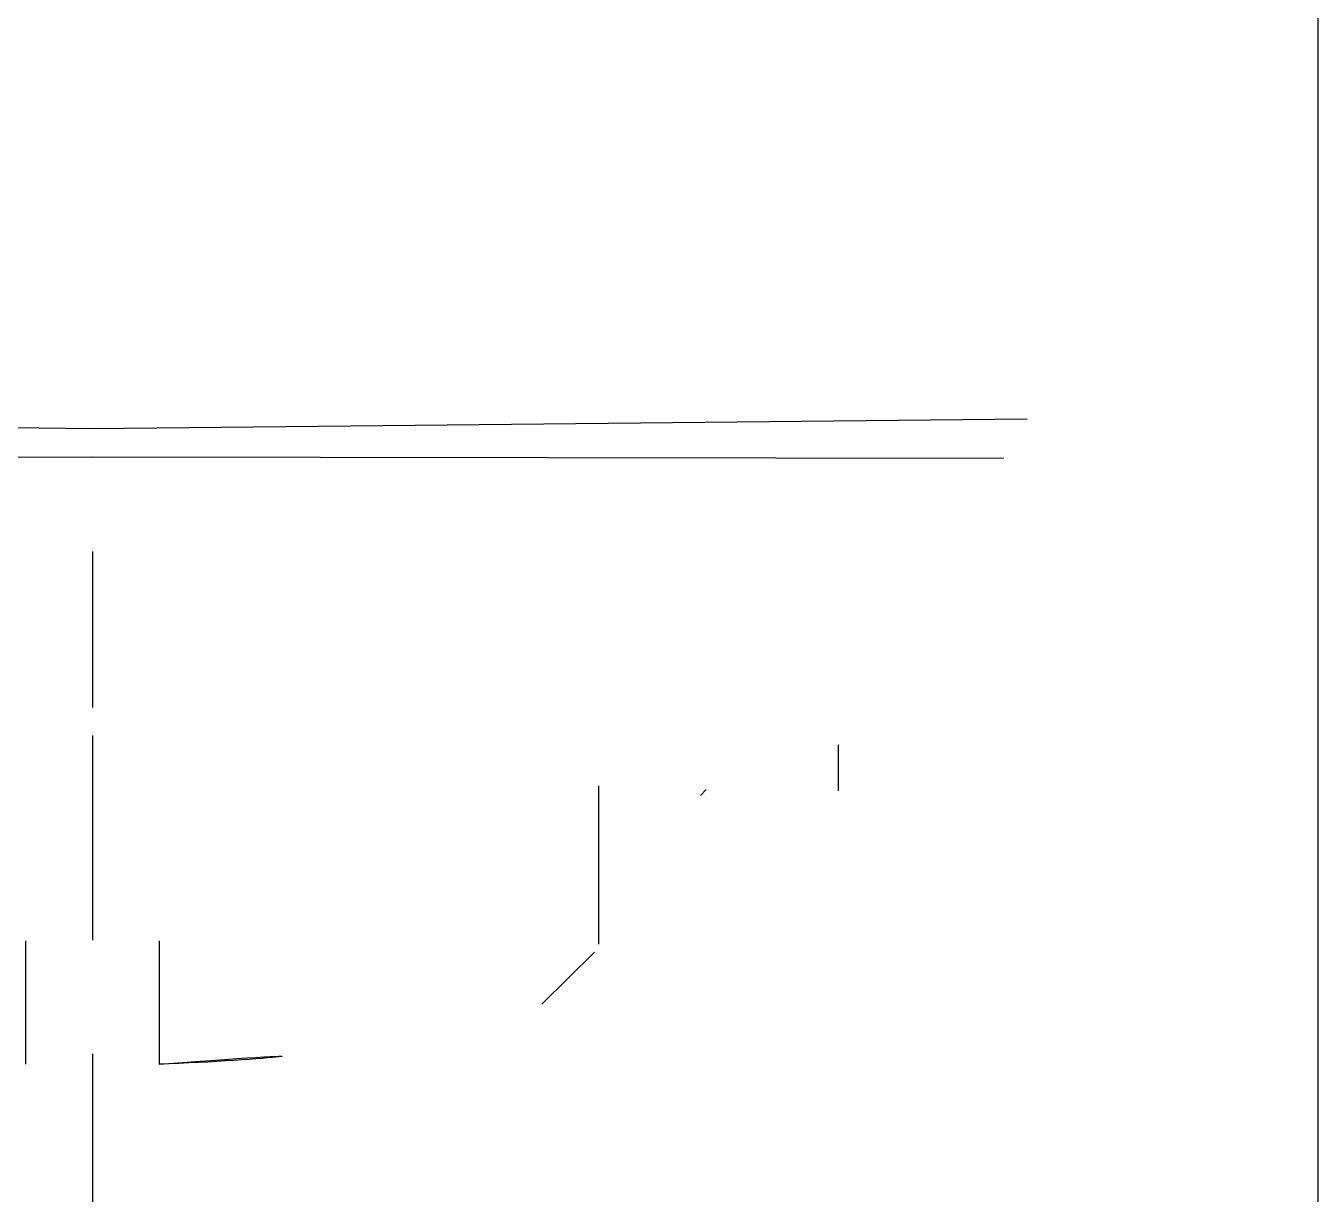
# Model space of a CAD drawing. Extents: x 2937 to 16296674686, y -37409617162 to -250.
# Drawn here: x 16296674161.36 to 16296674185.61, y -37409616810.58 to -37409616788.65 of the extents above; entities that cross this region are included whole.
import ezdxf

# ---------------------------------------------------------------- set-up
doc = ezdxf.new("R2010")
doc.units = 0
doc.header["$LTSCALE"] = 10
doc.header["$MEASUREMENT"] = 0
doc.layers.add('1', color=7, linetype='CONTINUOUS')

msp = doc.modelspace()

# ---------------------------------------------------------------- linework, layer by layer
at = {"layer": '1', "color": 7, "linetype": 'Continuous'}
for p, q in [((16296674185.60664, -37409616881.509621), (16296674185.60664, -37409616750.009621)), ((16296674162.606501, -37409616798.515778), (16296674162.60652, -37409616801.444817)), ((16296674162.60664, -37409616801.973587), (16296674162.60664, -37409616804.69944)), ((16296674176.605431, -37409616802.14621), (16296674176.605909, -37409616802.151604)), ((16296674176.60664, -37409616803.013573), (16296674176.60664, -37409616802.150291)), ((16296674172.10664, -37409616805.890678), (16296674172.10664, -37409616802.91436)), ((16296674174.01441, -37409616803.096619), (16296674174.125799, -37409616802.986992)), ((16296674162.60664, -37409616804.69944), (16296674162.60664, -37409616805.81694)), ((16296674161.35664, -37409616808.142632), (16296674161.35664, -37409616805.828529)), ((16296674163.85664, -37409616805.828529), (16296674163.85664, -37409616808.142632)), ((16296674171.038469, -37409616807.017487), (16296674172.030451, -37409616806.041237)), ((16296674162.60664, -37409616807.948997), (16296674162.60664, -37409616881.509621))]:
    msp.add_line(p, q, dxfattribs=at)
for points in [[(16296674182.63295, -37409616782.485153, 0), (16296674182.071171, -37409616790.0382, 0), (16296674181.629761, -37409616795.97274, 0)], [(16296674183.454109, -37409616782.488777, 0), (16296674183.25531, -37409616785.087471, 0), (16296674183.039789, -37409616787.907051, 0), (16296674182.666719, -37409616792.793007, 0)], [(16296674183.82682, -37409616782.86367, 0), (16296674183.618641, -37409616786.176819, 0), (16296674183.38843, -37409616789.844711, 0), (16296674183.19199, -37409616792.977142, 0), (16296674182.981569, -37409616796.335007, 0)], [(16296674182.666719, -37409616792.793007, 0), (16296674182.565729, -37409616794.116608, 0), (16296674182.484369, -37409616795.183083, 0)], [(16296674182.484369, -37409616795.183083, 0), (16296674182.45129, -37409616795.616837, 0), (16296674182.4251, -37409616795.960228, 0)], [(16296674143.583509, -37409616795.97274, 0), (16296674143.687811, -37409616795.981903, 0), (16296674143.97142, -37409616795.993881, 0), (16296674144.432159, -37409616796.009178, 0), (16296674145.06562, -37409616796.026398, 0), (16296674146.538111, -37409616796.05928, 0), (16296674148.46196, -37409616796.094269, 0), (16296674150.781429, -37409616796.128326, 0), (16296674153.433241, -37409616796.159737, 0), (16296674156.343491, -37409616796.186234, 0), (16296674159.4307, -37409616796.201813, 0), (16296674162.60664, -37409616796.209686, 0)], [(16296674162.60664, -37409616796.209686, 0), (16296674165.781679, -37409616796.201797, 0), (16296674168.868019, -37409616796.186157, 0), (16296674171.779831, -37409616796.160744, 0), (16296674174.434389, -37409616796.128807, 0), (16296674176.75462, -37409616796.094254, 0), (16296674178.67713, -37409616796.059319, 0), (16296674180.14876, -37409616796.026413, 0), (16296674180.78159, -37409616796.009727, 0), (16296674181.241899, -37409616795.995003, 0), (16296674181.52578, -37409616795.982407, 0), (16296674181.62977, -37409616795.97274, 0)], [(16296674181.62977, -37409616795.97274, 0), (16296674181.438601, -37409616796.489647, 0), (16296674181.112801, -37409616796.77491, 0)], [(16296674181.630171, -37409616795.972794, 0), (16296674181.438681, -37409616796.490173, 0), (16296674181.11323, -37409616796.774971, 0)], [(16296674181.629761, -37409616795.97274, 0), (16296674181.629999, -37409616795.972778, 0), (16296674181.630171, -37409616795.972794, 0)], [(16296674181.630171, -37409616795.972794, 0), (16296674182.051451, -37409616795.966042, 0), (16296674182.381861, -37409616795.960876, 0)], [(16296674181.84903, -37409616796.771568, 0), (16296674181.866871, -37409616796.761993, 0), (16296674181.88452, -37409616796.752037, 0), (16296674181.90196, -37409616796.74173, 0), (16296674181.919189, -37409616796.731079, 0), (16296674181.936199, -37409616796.720078, 0), (16296674181.95298, -37409616796.70874, 0), (16296674181.96953, -37409616796.69706, 0), (16296674181.98584, -37409616796.685043, 0), (16296674182.001909, -37409616796.672699, 0), (16296674182.017719, -37409616796.660042, 0), (16296674182.03327, -37409616796.647057, 0), (16296674182.04855, -37409616796.633774, 0), (16296674182.06356, -37409616796.620163, 0), (16296674182.0783, -37409616796.606262, 0), (16296674182.092751, -37409616796.592056, 0), (16296674182.106899, -37409616796.577583, 0), (16296674182.12077, -37409616796.562813, 0), (16296674182.134331, -37409616796.547752, 0), (16296674182.147579, -37409616796.532433, 0), (16296674182.160521, -37409616796.516853, 0), (16296674182.17314, -37409616796.501007, 0), (16296674182.18544, -37409616796.484909, 0), (16296674182.197399, -37409616796.468567, 0), (16296674182.20904, -37409616796.451981, 0), (16296674182.220341, -37409616796.435173, 0), (16296674182.231291, -37409616796.418129, 0), (16296674182.241899, -37409616796.400871, 0), (16296674182.25215, -37409616796.3834, 0), (16296674182.262051, -37409616796.365723, 0), (16296674182.271589, -37409616796.347847, 0), (16296674182.280769, -37409616796.329803, 0), (16296674182.28957, -37409616796.311546, 0), (16296674182.29801, -37409616796.293137, 0), (16296674182.30607, -37409616796.274551, 0), (16296674182.313749, -37409616796.255814, 0), (16296674182.321051, -37409616796.236923, 0), (16296674182.327971, -37409616796.217873, 0), (16296674182.334499, -37409616796.1987, 0), (16296674182.340639, -37409616796.179398, 0), (16296674182.34639, -37409616796.159973, 0), (16296674182.351749, -37409616796.140427, 0), (16296674182.356701, -37409616796.120796, 0), (16296674182.361259, -37409616796.101051, 0), (16296674182.365419, -37409616796.08123, 0), (16296674182.369169, -37409616796.061333, 0), (16296674182.37252, -37409616796.041344, 0), (16296674182.375469, -37409616796.021301, 0), (16296674182.37801, -37409616796.001213, 0), (16296674182.38014, -37409616795.981056, 0), (16296674182.381861, -37409616795.960876, 0)], [(16296674182.4251, -37409616795.960228, 0), (16296674182.226271, -37409616796.465691, 0), (16296674181.999571, -37409616796.68187, 0)], [(16296674182.381861, -37409616795.960876, 0), (16296674182.406019, -37409616795.960518, 0), (16296674182.4251, -37409616795.960228, 0)], [(16296674182.4251, -37409616795.960228, 0), (16296674182.425159, -37409616795.967163, 0), (16296674182.42568, -37409616795.974113, 0), (16296674182.426661, -37409616795.98111, 0), (16296674182.428101, -37409616795.988136, 0), (16296674182.43, -37409616795.995201, 0), (16296674182.432369, -37409616796.002296, 0), (16296674182.43519, -37409616796.009407, 0), (16296674182.438471, -37409616796.016571, 0), (16296674182.442209, -37409616796.02375, 0), (16296674182.446409, -37409616796.030968, 0), (16296674182.451059, -37409616796.038208, 0), (16296674182.456181, -37409616796.045471, 0), (16296674182.46175, -37409616796.052757, 0), (16296674182.467779, -37409616796.060081, 0), (16296674182.47427, -37409616796.067429, 0), (16296674182.481211, -37409616796.074799, 0), (16296674182.488609, -37409616796.082191, 0), (16296674182.49646, -37409616796.089607, 0), (16296674182.50477, -37409616796.097054, 0), (16296674182.513531, -37409616796.104523, 0), (16296674182.522739, -37409616796.111992, 0), (16296674182.53241, -37409616796.119499, 0), (16296674182.542521, -37409616796.127022, 0), (16296674182.553089, -37409616796.134567, 0), (16296674182.5641, -37409616796.142128, 0), (16296674182.57556, -37409616796.149696, 0), (16296674182.587469, -37409616796.157303, 0), (16296674182.599819, -37409616796.164917, 0), (16296674182.612619, -37409616796.172546, 0), (16296674182.62586, -37409616796.180191, 0), (16296674182.63954, -37409616796.187843, 0), (16296674182.65366, -37409616796.195518, 0), (16296674182.668221, -37409616796.203201, 0), (16296674182.683229, -37409616796.210899, 0), (16296674182.69866, -37409616796.218613, 0), (16296674182.714531, -37409616796.226334, 0), (16296674182.730841, -37409616796.234047, 0), (16296674182.74758, -37409616796.241791, 0), (16296674182.76475, -37409616796.249542, 0), (16296674182.782351, -37409616796.257294, 0), (16296674182.800369, -37409616796.265053, 0), (16296674182.81883, -37409616796.272827, 0), (16296674182.8377, -37409616796.280602, 0), (16296674182.857, -37409616796.288383, 0), (16296674182.87672, -37409616796.296158, 0), (16296674182.89686, -37409616796.303947, 0), (16296674182.917419, -37409616796.311737, 0), (16296674182.938391, -37409616796.319527, 0), (16296674182.95977, -37409616796.327316, 0), (16296674182.98156, -37409616796.335121, 0)], [(16296674162.60667, -37409616796.223099, 0), (16296674162.60667, -37409616796.234756, 0), (16296674162.60668, -37409616796.246384, 0), (16296674162.60668, -37409616796.257973, 0), (16296674162.60668, -37409616796.269539, 0), (16296674162.60668, -37409616796.281059, 0), (16296674162.60668, -37409616796.292557, 0), (16296674162.60668, -37409616796.304008, 0), (16296674162.60668, -37409616796.315422, 0), (16296674162.60668, -37409616796.326797, 0), (16296674162.60668, -37409616796.338127, 0), (16296674162.60668, -37409616796.349419, 0), (16296674162.60668, -37409616796.360657, 0), (16296674162.60668, -37409616796.371857, 0), (16296674162.60668, -37409616796.383003, 0), (16296674162.60668, -37409616796.394096, 0), (16296674162.60668, -37409616796.405144, 0), (16296674162.60668, -37409616796.41613, 0), (16296674162.60668, -37409616796.427071, 0), (16296674162.60668, -37409616796.437943, 0), (16296674162.60668, -37409616796.448769, 0), (16296674162.60668, -37409616796.459534, 0), (16296674162.60668, -37409616796.47023, 0), (16296674162.60668, -37409616796.480873, 0), (16296674162.60668, -37409616796.49144, 0), (16296674162.60668, -37409616796.501953, 0), (16296674162.60668, -37409616796.51239, 0), (16296674162.60668, -37409616796.522758, 0), (16296674162.60668, -37409616796.533058, 0), (16296674162.60668, -37409616796.543289, 0), (16296674162.60668, -37409616796.553436, 0), (16296674162.60668, -37409616796.56353, 0), (16296674162.60668, -37409616796.573532, 0), (16296674162.60668, -37409616796.583473, 0), (16296674162.60668, -37409616796.593323, 0), (16296674162.60668, -37409616796.603088, 0), (16296674162.60668, -37409616796.612778, 0), (16296674162.606689, -37409616796.622383, 0), (16296674162.606689, -37409616796.631897, 0), (16296674162.606689, -37409616796.641327, 0), (16296674162.606689, -37409616796.650688, 0), (16296674162.606689, -37409616796.65995, 0), (16296674162.606689, -37409616796.669121, 0), (16296674162.606689, -37409616796.6782, 0), (16296674162.606689, -37409616796.687187, 0), (16296674162.606689, -37409616796.696083, 0), (16296674162.606689, -37409616796.704887, 0), (16296674162.606689, -37409616796.713593, 0), (16296674162.606689, -37409616796.722198, 0), (16296674162.606689, -37409616796.730713, 0), (16296674162.606689, -37409616796.739113, 0)], [(16296674182.981569, -37409616796.335121, 0), (16296674182.75951, -37409616797.746361, 0), (16296674182.3477, -37409616798.988678, 0), (16296674181.80801, -37409616800.084686, 0), (16296674181.02895, -37409616801.207588, 0), (16296674180.07736, -37409616802.085533, 0)], [(16296674144.100479, -37409616796.774918, 0), (16296674144.198721, -37409616796.771713, 0), (16296674145.512939, -37409616796.76783, 0), (16296674162.60664, -37409616796.73912, 0)], [(16296674162.60663, -37409616798.515778, 0), (16296674162.60664, -37409616797.611076, 0), (16296674162.60664, -37409616796.739113, 0)], [(16296674162.60664, -37409616796.739113, 0), (16296674179.70034, -37409616796.767822, 0), (16296674181.014561, -37409616796.771713, 0), (16296674181.112801, -37409616796.77491, 0)], [(16296674178.27883, -37409616798.423042, 0), (16296674180.373039, -37409616797.502724, 0), (16296674181.84902, -37409616796.771584, 0)], [(16296674179.42379, -37409616797.646217, 0), (16296674180.375191, -37409616797.168587, 0), (16296674181.11322, -37409616796.774948, 0)], [(16296674181.84903, -37409616796.771568, 0), (16296674181.088131, -37409616797.334801, 0), (16296674180.473829, -37409616798.163383, 0), (16296674180.069929, -37409616799.215584, 0), (16296674179.909321, -37409616800.632111, 0), (16296674180.07737, -37409616802.085533, 0)], [(16296674181.112801, -37409616796.77491, 0), (16296674181.113029, -37409616796.774948, 0), (16296674181.11322, -37409616796.774963, 0)], [(16296674181.11323, -37409616796.774971, 0), (16296674181.52516, -37409616796.773087, 0), (16296674181.84903, -37409616796.771568, 0)], [(16296674181.999571, -37409616796.68187, 0), (16296674181.91865, -37409616796.734016, 0), (16296674181.84903, -37409616796.771568, 0)], [(16296674179.423929, -37409616797.6465, 0), (16296674178.122339, -37409616798.558472, 0), (16296674177.163429, -37409616799.850761, 0), (16296674176.73827, -37409616801.002281, 0), (16296674176.605881, -37409616802.151604, 0)], [(16296674176.60675, -37409616802.185257, 0), (16296674176.790371, -37409616800.802094, 0), (16296674177.35018, -37409616799.522034, 0), (16296674177.91136, -37409616798.777367, 0), (16296674178.536791, -37409616798.198853, 0), (16296674178.954691, -37409616797.90538, 0), (16296674179.190479, -37409616797.768059, 0), (16296674179.19581, -37409616797.765488, 0), (16296674179.19702, -37409616797.76503, 0), (16296674179.19733, -37409616797.764969, 0), (16296674179.197479, -37409616797.764977, 0), (16296674179.197519, -37409616797.764992, 0), (16296674179.19754, -37409616797.76503, 0), (16296674179.197531, -37409616797.765106, 0), (16296674179.197479, -37409616797.765213, 0), (16296674179.197241, -37409616797.765488, 0), (16296674179.19488, -37409616797.767433, 0)], [(16296674179.42379, -37409616797.646217, 0), (16296674179.199289, -37409616797.668694, 0), (16296674178.59156, -37409616797.722122, 0), (16296674177.857349, -37409616797.781509, 0), (16296674176.91144, -37409616797.852219, 0)], [(16296674162.60663, -37409616798.515778, 0), (16296674159.447651, -37409616798.472267, 0), (16296674156.39481, -37409616798.360733, 0), (16296674153.55607, -37409616798.208702, 0), (16296674151.543261, -37409616798.080902, 0), (16296674149.77725, -37409616797.958443, 0), (16296674148.30183, -37409616797.852226, 0)], [(16296674176.911449, -37409616797.852226, 0), (16296674174.981529, -37409616797.990692, 0), (16296674172.59959, -37409616798.150543, 0), (16296674169.862431, -37409616798.309464, 0), (16296674166.321699, -37409616798.456581, 0), (16296674162.60663, -37409616798.515778, 0)], [(16296674176.91143, -37409616797.852219, 0), (16296674175.904699, -37409616798.698082, 0), (16296674175.128389, -37409616799.902748, 0), (16296674174.76149, -37409616801.010384, 0), (16296674174.632971, -37409616802.155586, 0)], [(16296674150.5802, -37409616802.154793, 0), (16296674152.15966, -37409616801.922684, 0), (16296674154.137239, -37409616801.730927, 0), (16296674156.43648, -37409616801.585793, 0), (16296674159.43878, -37409616801.479538, 0), (16296674162.60664, -37409616801.444817, 0)], [(16296674162.60664, -37409616801.444817, 0), (16296674165.30224, -37409616801.469704, 0), (16296674167.896379, -37409616801.546028, 0), (16296674170.29048, -37409616801.673576, 0), (16296674171.97121, -37409616801.807907, 0), (16296674173.431561, -37409616801.969673, 0), (16296674174.63653, -37409616802.155418, 0)], [(16296674162.60667, -37409616801.796219, 0), (16296674162.60667, -37409616801.794662, 0), (16296674162.60667, -37409616801.792847, 0), (16296674162.60667, -37409616801.790771, 0), (16296674162.60667, -37409616801.788437, 0), (16296674162.60667, -37409616801.785858, 0), (16296674162.60667, -37409616801.783028, 0), (16296674162.60667, -37409616801.779938, 0), (16296674162.60667, -37409616801.776604, 0), (16296674162.60667, -37409616801.773018, 0), (16296674162.60667, -37409616801.769188, 0), (16296674162.60667, -37409616801.765106, 0), (16296674162.60667, -37409616801.760803, 0), (16296674162.60667, -37409616801.756248, 0), (16296674162.60667, -37409616801.75145, 0), (16296674162.60667, -37409616801.746422, 0), (16296674162.60667, -37409616801.741173, 0), (16296674162.60667, -37409616801.735672, 0), (16296674162.60667, -37409616801.729958, 0), (16296674162.60667, -37409616801.724022, 0), (16296674162.60667, -37409616801.717857, 0), (16296674162.60667, -37409616801.711479, 0), (16296674162.60667, -37409616801.704887, 0), (16296674162.60667, -37409616801.69809, 0), (16296674162.60667, -37409616801.691078, 0), (16296674162.60667, -37409616801.683868, 0), (16296674162.60667, -37409616801.676453, 0), (16296674162.60667, -37409616801.668854, 0), (16296674162.60667, -37409616801.661049, 0), (16296674162.60667, -37409616801.653061, 0), (16296674162.60667, -37409616801.64489, 0), (16296674162.60667, -37409616801.636543, 0), (16296674162.60668, -37409616801.628014, 0), (16296674162.60668, -37409616801.619324, 0), (16296674162.60668, -37409616801.610451, 0), (16296674162.60668, -37409616801.601433, 0), (16296674162.60668, -37409616801.592247, 0), (16296674162.60668, -37409616801.582916, 0), (16296674162.60668, -37409616801.573433, 0), (16296674162.60668, -37409616801.563812, 0), (16296674162.60668, -37409616801.554047, 0), (16296674162.60668, -37409616801.544159, 0), (16296674162.60668, -37409616801.534142, 0), (16296674162.60668, -37409616801.524002, 0), (16296674162.60668, -37409616801.513748, 0), (16296674162.60668, -37409616801.50338, 0), (16296674162.60668, -37409616801.492897, 0), (16296674162.60668, -37409616801.48233, 0), (16296674162.60668, -37409616801.471657, 0), (16296674162.60668, -37409616801.460907, 0), (16296674162.60668, -37409616801.450073, 0)], [(16296674151.011379, -37409616802.636978, 0), (16296674153.028589, -37409616802.302963, 0), (16296674155.35994, -37409616802.064087, 0), (16296674157.74966, -37409616801.910942, 0), (16296674160.369011, -37409616801.819931, 0), (16296674162.60664, -37409616801.796219, 0)], [(16296674162.60664, -37409616801.796219, 0), (16296674164.65476, -37409616801.815948, 0), (16296674166.777281, -37409616801.88015, 0), (16296674168.967831, -37409616801.998428, 0), (16296674170.806, -37409616802.148697, 0), (16296674172.2843, -37409616802.315964, 0), (16296674173.390591, -37409616802.481247, 0), (16296674174.20853, -37409616802.638428, 0)], [(16296674162.60664, -37409616801.973549, 0), (16296674162.054581, -37409616801.975113, 0), (16296674161.503651, -37409616801.97979, 0), (16296674160.95496, -37409616801.987579, 0)], [(16296674172.10684, -37409616804.479362, 0), (16296674172.445709, -37409616804.42469, 0), (16296674172.76458, -37409616804.368156, 0), (16296674173.06282, -37409616804.309891, 0), (16296674173.339809, -37409616804.249992, 0), (16296674173.59499, -37409616804.188583, 0), (16296674173.827841, -37409616804.125801, 0), (16296674174.037889, -37409616804.061768, 0), (16296674174.22471, -37409616803.996597, 0), (16296674174.38793, -37409616803.930458, 0), (16296674174.52721, -37409616803.863457, 0), (16296674174.64226, -37409616803.795731, 0), (16296674174.732861, -37409616803.727432, 0), (16296674174.79882, -37409616803.658684, 0), (16296674174.84001, -37409616803.589638, 0), (16296674174.856331, -37409616803.520416, 0), (16296674174.847771, -37409616803.451187, 0), (16296674174.814341, -37409616803.38208, 0), (16296674174.7561, -37409616803.313217, 0), (16296674174.67317, -37409616803.244766, 0), (16296674174.56572, -37409616803.176849, 0), (16296674174.433981, -37409616803.109596, 0), (16296674174.2782, -37409616803.043167, 0), (16296674174.0987, -37409616802.977699, 0), (16296674173.895861, -37409616802.9133, 0), (16296674173.670071, -37409616802.850113, 0), (16296674173.42181, -37409616802.788261, 0), (16296674173.151569, -37409616802.727867, 0), (16296674172.8599, -37409616802.669083, 0), (16296674172.5474, -37409616802.611992, 0), (16296674172.214701, -37409616802.556732, 0), (16296674171.862471, -37409616802.503403, 0), (16296674171.49144, -37409616802.452133, 0), (16296674171.10236, -37409616802.402992, 0), (16296674170.696011, -37409616802.35611, 0), (16296674170.27323, -37409616802.311569, 0), (16296674169.83486, -37409616802.269463, 0), (16296674169.381809, -37409616802.229874, 0), (16296674168.915001, -37409616802.192886, 0), (16296674168.43536, -37409616802.158577, 0), (16296674167.94388, -37409616802.127007, 0), (16296674167.441561, -37409616802.098259, 0), (16296674166.929411, -37409616802.072372, 0), (16296674166.40848, -37409616802.0494, 0), (16296674165.879829, -37409616802.029404, 0), (16296674165.344521, -37409616802.012413, 0), (16296674164.80365, -37409616801.998459, 0), (16296674164.25831, -37409616801.987579, 0), (16296674163.70962, -37409616801.97979, 0), (16296674163.158689, -37409616801.975113, 0), (16296674162.60664, -37409616801.973549, 0)], [(16296674180.07736, -37409616802.085533, 0), (16296674178.131849, -37409616803.275726, 0), (16296674175.941071, -37409616804.420631, 0), (16296674174.0532, -37409616805.250183, 0), (16296674172.028219, -37409616805.989853, 0)], [(16296674176.605909, -37409616802.151604, 0), (16296674176.337179, -37409616802.29216, 0), (16296674175.792431, -37409616802.423622, 0)], [(16296674174.20853, -37409616802.638428, 0), (16296674174.221359, -37409616802.637283, 0), (16296674174.234171, -37409616802.635696, 0), (16296674174.24696, -37409616802.633698, 0), (16296674174.25972, -37409616802.631264, 0), (16296674174.27243, -37409616802.628387, 0), (16296674174.285089, -37409616802.625092, 0), (16296674174.29768, -37409616802.621384, 0), (16296674174.31019, -37409616802.617241, 0), (16296674174.322611, -37409616802.612694, 0), (16296674174.33493, -37409616802.607727, 0), (16296674174.347139, -37409616802.602364, 0), (16296674174.35923, -37409616802.596581, 0), (16296674174.371189, -37409616802.590408, 0), (16296674174.383011, -37409616802.583839, 0), (16296674174.39467, -37409616802.576889, 0), (16296674174.40617, -37409616802.569557, 0), (16296674174.41749, -37409616802.561852, 0), (16296674174.42864, -37409616802.553772, 0), (16296674174.43959, -37409616802.545341, 0), (16296674174.450331, -37409616802.536552, 0), (16296674174.460871, -37409616802.52742, 0), (16296674174.471189, -37409616802.517937, 0), (16296674174.48127, -37409616802.508148, 0), (16296674174.491119, -37409616802.498032, 0), (16296674174.50071, -37409616802.487587, 0), (16296674174.510059, -37409616802.47686, 0), (16296674174.519131, -37409616802.465843, 0), (16296674174.527941, -37409616802.454521, 0), (16296674174.53647, -37409616802.44294, 0), (16296674174.54471, -37409616802.431091, 0), (16296674174.55265, -37409616802.418991, 0), (16296674174.560289, -37409616802.406647, 0), (16296674174.567631, -37409616802.394073, 0), (16296674174.57465, -37409616802.381279, 0), (16296674174.58135, -37409616802.368279, 0), (16296674174.587721, -37409616802.355072, 0), (16296674174.59376, -37409616802.341682, 0), (16296674174.599461, -37409616802.328117, 0), (16296674174.60482, -37409616802.3144, 0), (16296674174.60984, -37409616802.300522, 0), (16296674174.6145, -37409616802.286507, 0), (16296674174.618799, -37409616802.272362, 0), (16296674174.622749, -37409616802.25811, 0), (16296674174.626341, -37409616802.243752, 0), (16296674174.629551, -37409616802.229309, 0), (16296674174.632401, -37409616802.214783, 0), (16296674174.63488, -37409616802.200203, 0), (16296674174.63698, -37409616802.185562, 0), (16296674174.63871, -37409616802.170891, 0), (16296674174.64006, -37409616802.156189, 0)], [(16296674174.63652, -37409616802.155418, 0), (16296674175.339781, -37409616802.302589, 0), (16296674175.79244, -37409616802.423622, 0)], [(16296674172.10664, -37409616802.91436, 0), (16296674172.106291, -37409616802.904213, 0), (16296674172.105261, -37409616802.894058, 0), (16296674172.103531, -37409616802.883911, 0), (16296674172.10112, -37409616802.873756, 0), (16296674172.098021, -37409616802.863617, 0), (16296674172.094231, -37409616802.853493, 0), (16296674172.089741, -37409616802.843353, 0), (16296674172.084579, -37409616802.833221, 0), (16296674172.07872, -37409616802.823097, 0), (16296674172.07217, -37409616802.812981, 0), (16296674172.064939, -37409616802.802872, 0), (16296674172.05702, -37409616802.79277, 0), (16296674172.04842, -37409616802.782677, 0), (16296674172.039129, -37409616802.772591, 0), (16296674172.02915, -37409616802.76252, 0), (16296674172.01849, -37409616802.752457, 0), (16296674172.007151, -37409616802.742409, 0), (16296674171.995119, -37409616802.732368, 0), (16296674171.98242, -37409616802.722343, 0), (16296674171.96903, -37409616802.712334, 0), (16296674171.95496, -37409616802.702339, 0), (16296674171.94022, -37409616802.69236, 0), (16296674171.924801, -37409616802.682404, 0), (16296674171.908701, -37409616802.672447, 0), (16296674171.89192, -37409616802.662521, 0), (16296674171.87447, -37409616802.652611, 0), (16296674171.85635, -37409616802.642723, 0), (16296674171.837549, -37409616802.632843, 0), (16296674171.81809, -37409616802.622993, 0), (16296674171.79796, -37409616802.613159, 0), (16296674171.777161, -37409616802.603348, 0), (16296674171.75569, -37409616802.593567, 0), (16296674171.733561, -37409616802.583801, 0), (16296674171.71077, -37409616802.574059, 0), (16296674171.687309, -37409616802.564346, 0), (16296674171.6632, -37409616802.554657, 0), (16296674171.63843, -37409616802.544998, 0), (16296674171.61301, -37409616802.535362, 0), (16296674171.586929, -37409616802.525749, 0), (16296674171.5602, -37409616802.516167, 0), (16296674171.53281, -37409616802.506607, 0), (16296674171.50478, -37409616802.497093, 0), (16296674171.47611, -37409616802.487602, 0), (16296674171.446791, -37409616802.478142, 0), (16296674171.41683, -37409616802.468712, 0), (16296674171.386221, -37409616802.45932, 0), (16296674171.35499, -37409616802.449951, 0), (16296674171.323111, -37409616802.44062, 0), (16296674171.290609, -37409616802.431328, 0), (16296674171.257469, -37409616802.422073, 0)], [(16296674175.32151, -37409616802.940742, 0), (16296674175.336309, -37409616802.939827, 0), (16296674175.35108, -37409616802.938438, 0), (16296674175.365829, -37409616802.936562, 0), (16296674175.380541, -37409616802.934189, 0), (16296674175.39518, -37409616802.931343, 0), (16296674175.40976, -37409616802.928009, 0), (16296674175.42424, -37409616802.924202, 0), (16296674175.438629, -37409616802.919907, 0), (16296674175.4529, -37409616802.915169, 0), (16296674175.467039, -37409616802.90995, 0), (16296674175.48103, -37409616802.904282, 0), (16296674175.494869, -37409616802.898148, 0), (16296674175.508539, -37409616802.891579, 0), (16296674175.52202, -37409616802.88456, 0), (16296674175.535311, -37409616802.877113, 0), (16296674175.54838, -37409616802.869232, 0), (16296674175.56123, -37409616802.860939, 0), (16296674175.573839, -37409616802.852226, 0), (16296674175.58621, -37409616802.843117, 0), (16296674175.59831, -37409616802.833618, 0), (16296674175.61014, -37409616802.82373, 0), (16296674175.621691, -37409616802.813477, 0), (16296674175.63294, -37409616802.802849, 0), (16296674175.643881, -37409616802.79187, 0), (16296674175.654499, -37409616802.780563, 0), (16296674175.664801, -37409616802.768898, 0), (16296674175.674749, -37409616802.756927, 0), (16296674175.684361, -37409616802.744652, 0), (16296674175.693609, -37409616802.732079, 0), (16296674175.70249, -37409616802.719223, 0), (16296674175.711, -37409616802.706093, 0), (16296674175.71912, -37409616802.692703, 0), (16296674175.726851, -37409616802.679062, 0), (16296674175.73418, -37409616802.665199, 0), (16296674175.7411, -37409616802.651123, 0), (16296674175.74761, -37409616802.636833, 0), (16296674175.7537, -37409616802.62236, 0), (16296674175.759359, -37409616802.607712, 0), (16296674175.764589, -37409616802.592903, 0), (16296674175.769381, -37409616802.577942, 0), (16296674175.773729, -37409616802.562851, 0), (16296674175.777639, -37409616802.547653, 0), (16296674175.78109, -37409616802.532341, 0), (16296674175.78409, -37409616802.516937, 0), (16296674175.786631, -37409616802.50148, 0), (16296674175.788719, -37409616802.485962, 0), (16296674175.79034, -37409616802.470398, 0), (16296674175.7915, -37409616802.454811, 0), (16296674175.7922, -37409616802.439217, 0), (16296674175.792431, -37409616802.423622, 0)], [(16296674176.60663, -37409616803.012009, 0), (16296674176.60622, -37409616803.000008, 0), (16296674176.60515, -37409616802.988007, 0), (16296674176.60343, -37409616802.976013, 0), (16296674176.601061, -37409616802.964012, 0), (16296674176.59803, -37409616802.952011, 0), (16296674176.594351, -37409616802.940018, 0), (16296674176.59001, -37409616802.928032, 0), (16296674176.58502, -37409616802.916054, 0), (16296674176.57937, -37409616802.90406, 0), (16296674176.57308, -37409616802.89209, 0), (16296674176.56613, -37409616802.880119, 0), (16296674176.558531, -37409616802.868156, 0), (16296674176.55027, -37409616802.856194, 0), (16296674176.54137, -37409616802.844254, 0), (16296674176.531811, -37409616802.832314, 0), (16296674176.521601, -37409616802.820374, 0), (16296674176.51074, -37409616802.808449, 0), (16296674176.499229, -37409616802.796532, 0), (16296674176.48707, -37409616802.78463, 0), (16296674176.47427, -37409616802.772743, 0), (16296674176.46081, -37409616802.760849, 0), (16296674176.446711, -37409616802.748978, 0), (16296674176.431959, -37409616802.737122, 0), (16296674176.416559, -37409616802.725273, 0), (16296674176.40052, -37409616802.71344, 0), (16296674176.383841, -37409616802.701622, 0), (16296674176.36651, -37409616802.689819, 0), (16296674176.348539, -37409616802.678032, 0), (16296674176.32992, -37409616802.66626, 0), (16296674176.310659, -37409616802.654503, 0), (16296674176.29077, -37409616802.642761, 0), (16296674176.270229, -37409616802.631042, 0), (16296674176.24905, -37409616802.619331, 0), (16296674176.22724, -37409616802.607651, 0), (16296674176.20479, -37409616802.595993, 0), (16296674176.181709, -37409616802.584343, 0), (16296674176.15799, -37409616802.572708, 0), (16296674176.133631, -37409616802.561096, 0), (16296674176.10865, -37409616802.549507, 0), (16296674176.083031, -37409616802.537949, 0), (16296674176.05678, -37409616802.526413, 0), (16296674176.029909, -37409616802.514877, 0), (16296674176.002399, -37409616802.503403, 0), (16296674175.974279, -37409616802.49192, 0), (16296674175.94552, -37409616802.480476, 0), (16296674175.91614, -37409616802.469048, 0), (16296674175.886141, -37409616802.457649, 0), (16296674175.85552, -37409616802.446281, 0), (16296674175.824289, -37409616802.434937, 0), (16296674175.792431, -37409616802.423622, 0)], [(16296674174.20853, -37409616802.638428, 0), (16296674174.865511, -37409616802.79911, 0), (16296674175.32151, -37409616802.940742, 0)], [(16296674172.729931, -37409616803.598511, 0), (16296674172.778749, -37409616803.587044, 0), (16296674172.826731, -37409616803.5755, 0), (16296674172.87388, -37409616803.563911, 0), (16296674172.9202, -37409616803.552269, 0), (16296674172.965679, -37409616803.540573, 0), (16296674173.010309, -37409616803.528831, 0), (16296674173.0541, -37409616803.517036, 0), (16296674173.09704, -37409616803.505188, 0), (16296674173.13912, -37409616803.493301, 0), (16296674173.180349, -37409616803.481361, 0), (16296674173.220711, -37409616803.469383, 0), (16296674173.26021, -37409616803.457336, 0), (16296674173.298849, -37409616803.445267, 0), (16296674173.336611, -37409616803.433151, 0), (16296674173.373501, -37409616803.42099, 0), (16296674173.409519, -37409616803.408791, 0), (16296674173.444651, -37409616803.396553, 0), (16296674173.478901, -37409616803.38427, 0), (16296674173.51227, -37409616803.371948, 0), (16296674173.54475, -37409616803.359596, 0), (16296674173.57634, -37409616803.347214, 0), (16296674173.60704, -37409616803.334778, 0), (16296674173.636841, -37409616803.322311, 0), (16296674173.665739, -37409616803.309807, 0), (16296674173.693741, -37409616803.297287, 0), (16296674173.72084, -37409616803.284729, 0), (16296674173.74704, -37409616803.272141, 0), (16296674173.772329, -37409616803.259529, 0), (16296674173.796709, -37409616803.24688, 0), (16296674173.820181, -37409616803.234207, 0), (16296674173.842739, -37409616803.221512, 0), (16296674173.86438, -37409616803.208794, 0), (16296674173.885099, -37409616803.196037, 0), (16296674173.904909, -37409616803.183273, 0), (16296674173.9238, -37409616803.170471, 0), (16296674173.941771, -37409616803.157661, 0), (16296674173.958811, -37409616803.144829, 0), (16296674173.97493, -37409616803.131973, 0), (16296674173.990129, -37409616803.119102, 0), (16296674174.004391, -37409616803.106216, 0), (16296674174.017731, -37409616803.093323, 0), (16296674174.030149, -37409616803.080399, 0), (16296674174.04163, -37409616803.067467, 0), (16296674174.052179, -37409616803.054527, 0), (16296674174.0618, -37409616803.041573, 0), (16296674174.07049, -37409616803.02861, 0), (16296674174.078239, -37409616803.015633, 0), (16296674174.08506, -37409616803.002663, 0), (16296674174.09094, -37409616802.989662, 0), (16296674174.0959, -37409616802.976669, 0)], [(16296674174.043791, -37409616803.067734, 0), (16296674174.047079, -37409616803.066658, 0), (16296674174.050369, -37409616803.065582, 0), (16296674174.05365, -37409616803.064499, 0), (16296674174.056919, -37409616803.063423, 0), (16296674174.060181, -37409616803.062347, 0), (16296674174.06344, -37409616803.061256, 0), (16296674174.0667, -37409616803.060188, 0), (16296674174.06995, -37409616803.059097, 0), (16296674174.073191, -37409616803.058029, 0), (16296674174.07642, -37409616803.056953, 0), (16296674174.079651, -37409616803.05587, 0), (16296674174.08287, -37409616803.054787, 0), (16296674174.086081, -37409616803.053703, 0), (16296674174.089291, -37409616803.052628, 0), (16296674174.092489, -37409616803.051537, 0), (16296674174.09569, -37409616803.050461, 0), (16296674174.098881, -37409616803.049377, 0), (16296674174.10206, -37409616803.048286, 0), (16296674174.10524, -37409616803.047211, 0), (16296674174.10841, -37409616803.046127, 0), (16296674174.11157, -37409616803.045036, 0), (16296674174.114731, -37409616803.043961, 0), (16296674174.11787, -37409616803.042877, 0), (16296674174.121019, -37409616803.041786, 0), (16296674174.124161, -37409616803.04071, 0), (16296674174.127291, -37409616803.039627, 0), (16296674174.130409, -37409616803.038544, 0), (16296674174.13353, -37409616803.037453, 0), (16296674174.136641, -37409616803.036369, 0), (16296674174.13974, -37409616803.035294, 0), (16296674174.142839, -37409616803.034187, 0), (16296674174.145929, -37409616803.033112, 0), (16296674174.149019, -37409616803.032021, 0), (16296674174.15209, -37409616803.030937, 0), (16296674174.15517, -37409616803.029846, 0), (16296674174.15823, -37409616803.028763, 0), (16296674174.161289, -37409616803.027672, 0), (16296674174.164339, -37409616803.026588, 0), (16296674174.167391, -37409616803.025497, 0), (16296674174.170429, -37409616803.024406, 0), (16296674174.17346, -37409616803.023323, 0), (16296674174.176491, -37409616803.022232, 0), (16296674174.17951, -37409616803.021141, 0), (16296674174.18252, -37409616803.02005, 0), (16296674174.18553, -37409616803.018959, 0), (16296674174.18853, -37409616803.017868, 0), (16296674174.191521, -37409616803.016777, 0), (16296674174.19451, -37409616803.015694, 0), (16296674174.197491, -37409616803.014603, 0), (16296674174.20046, -37409616803.013496, 0)], [(16296674174.071529, -37409616803.04052, 0), (16296674174.073641, -37409616803.039787, 0), (16296674174.07575, -37409616803.039047, 0), (16296674174.07786, -37409616803.03833, 0), (16296674174.079969, -37409616803.037598, 0), (16296674174.082069, -37409616803.036873, 0), (16296674174.084169, -37409616803.036133, 0), (16296674174.086269, -37409616803.035408, 0), (16296674174.088369, -37409616803.034683, 0), (16296674174.09046, -37409616803.033943, 0), (16296674174.09255, -37409616803.033211, 0), (16296674174.094629, -37409616803.032478, 0), (16296674174.09672, -37409616803.031754, 0), (16296674174.098801, -37409616803.031021, 0), (16296674174.10087, -37409616803.030289, 0), (16296674174.102949, -37409616803.029556, 0), (16296674174.105021, -37409616803.028816, 0), (16296674174.10709, -37409616803.028091, 0), (16296674174.10915, -37409616803.027359, 0), (16296674174.11121, -37409616803.026627, 0), (16296674174.11327, -37409616803.025887, 0), (16296674174.11533, -37409616803.025162, 0), (16296674174.11738, -37409616803.024429, 0), (16296674174.119431, -37409616803.023697, 0), (16296674174.121481, -37409616803.022957, 0), (16296674174.123529, -37409616803.022232, 0), (16296674174.12557, -37409616803.0215, 0), (16296674174.127609, -37409616803.020767, 0), (16296674174.129641, -37409616803.020027, 0), (16296674174.13167, -37409616803.019302, 0), (16296674174.133699, -37409616803.018562, 0), (16296674174.135731, -37409616803.01783, 0), (16296674174.137751, -37409616803.017097, 0), (16296674174.139771, -37409616803.016373, 0), (16296674174.14179, -37409616803.015633, 0), (16296674174.14381, -37409616803.014893, 0), (16296674174.145821, -37409616803.01416, 0), (16296674174.147829, -37409616803.013428, 0), (16296674174.14983, -37409616803.012703, 0), (16296674174.15184, -37409616803.011963, 0), (16296674174.153839, -37409616803.011223, 0), (16296674174.15583, -37409616803.01049, 0), (16296674174.157829, -37409616803.00975, 0), (16296674174.159821, -37409616803.009018, 0), (16296674174.16181, -37409616803.008293, 0), (16296674174.16379, -37409616803.007553, 0), (16296674174.16577, -37409616803.006813, 0), (16296674174.167749, -37409616803.006073, 0), (16296674174.169729, -37409616803.005341, 0), (16296674174.1717, -37409616803.004601, 0), (16296674174.17367, -37409616803.003868, 0)], [(16296674174.764311, -37409616804.245506, 0), (16296674174.855789, -37409616804.221252, 0), (16296674174.944201, -37409616804.196823, 0), (16296674175.029499, -37409616804.172218, 0), (16296674175.111691, -37409616804.147453, 0), (16296674175.190729, -37409616804.12252, 0), (16296674175.266609, -37409616804.097427, 0), (16296674175.339319, -37409616804.072197, 0), (16296674175.408819, -37409616804.046829, 0), (16296674175.475109, -37409616804.021317, 0), (16296674175.53817, -37409616803.995682, 0), (16296674175.597969, -37409616803.969917, 0), (16296674175.65452, -37409616803.944054, 0), (16296674175.70779, -37409616803.91806, 0), (16296674175.757759, -37409616803.891983, 0), (16296674175.80444, -37409616803.865791, 0), (16296674175.847799, -37409616803.839523, 0), (16296674175.887831, -37409616803.813164, 0), (16296674175.92452, -37409616803.786743, 0), (16296674175.95788, -37409616803.760231, 0), (16296674175.987869, -37409616803.733673, 0), (16296674176.014509, -37409616803.707047, 0), (16296674176.037781, -37409616803.680382, 0), (16296674176.057671, -37409616803.653664, 0), (16296674176.07419, -37409616803.626907, 0), (16296674176.08732, -37409616803.600143, 0), (16296674176.097071, -37409616803.573341, 0), (16296674176.10343, -37409616803.546516, 0), (16296674176.1064, -37409616803.519691, 0), (16296674176.10598, -37409616803.492867, 0), (16296674176.10216, -37409616803.466042, 0), (16296674176.094959, -37409616803.439217, 0), (16296674176.08437, -37409616803.41243, 0), (16296674176.070391, -37409616803.385658, 0), (16296674176.05304, -37409616803.358917, 0), (16296674176.032301, -37409616803.332207, 0), (16296674176.00819, -37409616803.305557, 0), (16296674175.980721, -37409616803.278954, 0), (16296674175.949881, -37409616803.252403, 0), (16296674175.915701, -37409616803.225922, 0), (16296674175.87817, -37409616803.199509, 0), (16296674175.837311, -37409616803.173172, 0), (16296674175.793119, -37409616803.146919, 0), (16296674175.74563, -37409616803.120758, 0), (16296674175.69483, -37409616803.094704, 0), (16296674175.640739, -37409616803.068741, 0), (16296674175.583389, -37409616803.042892, 0), (16296674175.52277, -37409616803.017174, 0), (16296674175.4589, -37409616802.991562, 0), (16296674175.391809, -37409616802.96608, 0), (16296674175.32151, -37409616802.940742, 0)], [(16296674174.92457, -37409616804.220093, 0), (16296674175.55406, -37409616804.030807, 0), (16296674176.035259, -37409616803.813637, 0), (16296674176.410379, -37409616803.51796, 0), (16296674176.550261, -37409616803.294479, 0), (16296674176.600679, -37409616803.009613, 0)], [(16296674172.125389, -37409616803.717491, 0), (16296674172.4751, -37409616803.65181, 0), (16296674172.729771, -37409616803.598503, 0)], [(16296674172.10677, -37409616804.712334, 0), (16296674172.17186, -37409616804.704193, 0), (16296674172.236509, -37409616804.695999, 0), (16296674172.300711, -37409616804.687752, 0), (16296674172.36446, -37409616804.679451, 0), (16296674172.427759, -37409616804.671089, 0), (16296674172.490601, -37409616804.662666, 0), (16296674172.55299, -37409616804.654213, 0), (16296674172.61491, -37409616804.645691, 0), (16296674172.676371, -37409616804.637123, 0), (16296674172.73736, -37409616804.628487, 0), (16296674172.79789, -37409616804.61982, 0), (16296674172.857941, -37409616804.611092, 0), (16296674172.917509, -37409616804.60231, 0), (16296674172.97661, -37409616804.593483, 0), (16296674173.035231, -37409616804.584602, 0), (16296674173.093361, -37409616804.575684, 0), (16296674173.151011, -37409616804.566704, 0), (16296674173.20817, -37409616804.557671, 0), (16296674173.26483, -37409616804.548592, 0), (16296674173.321011, -37409616804.539467, 0), (16296674173.37668, -37409616804.530296, 0), (16296674173.43186, -37409616804.52108, 0), (16296674173.48653, -37409616804.51181, 0), (16296674173.540701, -37409616804.502487, 0), (16296674173.59436, -37409616804.493141, 0), (16296674173.64752, -37409616804.483727, 0), (16296674173.700159, -37409616804.474281, 0), (16296674173.752291, -37409616804.46479, 0), (16296674173.8039, -37409616804.455254, 0), (16296674173.85499, -37409616804.445671, 0), (16296674173.90556, -37409616804.436043, 0), (16296674173.955601, -37409616804.426376, 0), (16296674174.005119, -37409616804.416656, 0), (16296674174.05411, -37409616804.406914, 0), (16296674174.10257, -37409616804.397118, 0), (16296674174.150499, -37409616804.387283, 0), (16296674174.197889, -37409616804.377403, 0), (16296674174.244749, -37409616804.367493, 0), (16296674174.291059, -37409616804.357529, 0), (16296674174.33684, -37409616804.347527, 0), (16296674174.382059, -37409616804.337486, 0), (16296674174.42675, -37409616804.327423, 0), (16296674174.470881, -37409616804.317307, 0), (16296674174.514469, -37409616804.307159, 0), (16296674174.557501, -37409616804.296967, 0), (16296674174.599979, -37409616804.286751, 0), (16296674174.641899, -37409616804.276497, 0), (16296674174.68327, -37409616804.266197, 0), (16296674174.72407, -37409616804.255867, 0), (16296674174.764311, -37409616804.245506, 0)], [(16296674162.60664, -37409616804.69944, 0), (16296674162.28418, -37409616804.700127, 0), (16296674161.96209, -37409616804.702187, 0), (16296674161.640739, -37409616804.705612, 0), (16296674161.320511, -37409616804.710411, 0)], [(16296674172.030491, -37409616806.041199, 0), (16296674172.065809, -37409616806.000999, 0), (16296674172.090219, -37409616805.960678, 0), (16296674172.10371, -37409616805.920273, 0), (16296674172.106251, -37409616805.879829, 0), (16296674172.09783, -37409616805.839409, 0), (16296674172.078489, -37409616805.799026, 0), (16296674172.04822, -37409616805.758774, 0), (16296674172.00708, -37409616805.718674, 0), (16296674171.955099, -37409616805.678757, 0), (16296674171.89234, -37409616805.639076, 0), (16296674171.81889, -37409616805.599709, 0), (16296674171.734819, -37409616805.560669, 0), (16296674171.640221, -37409616805.522003, 0), (16296674171.535219, -37409616805.483772, 0), (16296674171.41993, -37409616805.445999, 0), (16296674171.294479, -37409616805.408737, 0), (16296674171.159019, -37409616805.372047, 0), (16296674171.0137, -37409616805.335953, 0), (16296674170.85869, -37409616805.300484, 0), (16296674170.69417, -37409616805.265694, 0), (16296674170.52033, -37409616805.231644, 0), (16296674170.33737, -37409616805.198334, 0), (16296674170.1455, -37409616805.165817, 0), (16296674169.944941, -37409616805.134163, 0), (16296674169.735929, -37409616805.103363, 0), (16296674169.5187, -37409616805.073471, 0), (16296674169.293501, -37409616805.044518, 0), (16296674169.0606, -37409616805.016548, 0), (16296674168.820259, -37409616804.989578, 0), (16296674168.57275, -37409616804.963654, 0), (16296674168.31838, -37409616804.938797, 0), (16296674168.057421, -37409616804.915031, 0), (16296674167.790171, -37409616804.892403, 0), (16296674167.51696, -37409616804.870903, 0), (16296674167.238079, -37409616804.850594, 0), (16296674166.953871, -37409616804.831482, 0), (16296674166.66464, -37409616804.813591, 0), (16296674166.370741, -37409616804.796944, 0), (16296674166.0725, -37409616804.781548, 0), (16296674165.770269, -37409616804.767433, 0), (16296674165.46439, -37409616804.754623, 0), (16296674165.15522, -37409616804.743111, 0), (16296674164.843109, -37409616804.732918, 0), (16296674164.528419, -37409616804.724068, 0), (16296674164.211519, -37409616804.71656, 0), (16296674163.892771, -37409616804.710411, 0), (16296674163.57254, -37409616804.705612, 0), (16296674163.25119, -37409616804.702187, 0), (16296674162.9291, -37409616804.700127, 0), (16296674162.60664, -37409616804.69944, 0)], [(16296674161.35664, -37409616805.828529, 0), (16296674161.024521, -37409616805.835564, 0)], [(16296674162.60664, -37409616805.81694, 0), (16296674162.581551, -37409616805.816948, 0), (16296674162.556459, -37409616805.816963, 0), (16296674162.53137, -37409616805.816994, 0), (16296674162.506281, -37409616805.817017, 0), (16296674162.48119, -37409616805.817047, 0), (16296674162.4561, -37409616805.817108, 0), (16296674162.431009, -37409616805.817169, 0), (16296674162.40593, -37409616805.817238, 0), (16296674162.38085, -37409616805.817307, 0), (16296674162.355761, -37409616805.817413, 0), (16296674162.330681, -37409616805.817497, 0), (16296674162.305611, -37409616805.817612, 0), (16296674162.280531, -37409616805.817734, 0), (16296674162.255461, -37409616805.817848, 0), (16296674162.2304, -37409616805.817993, 0), (16296674162.20533, -37409616805.81813, 0), (16296674162.180269, -37409616805.818283, 0), (16296674162.15521, -37409616805.818443, 0), (16296674162.130159, -37409616805.818619, 0), (16296674162.10511, -37409616805.818787, 0), (16296674162.080059, -37409616805.818977, 0), (16296674162.055019, -37409616805.819191, 0), (16296674162.029989, -37409616805.819397, 0), (16296674162.004959, -37409616805.819618, 0), (16296674161.979931, -37409616805.819839, 0), (16296674161.95491, -37409616805.820084, 0), (16296674161.929899, -37409616805.820328, 0), (16296674161.90489, -37409616805.82058, 0), (16296674161.87989, -37409616805.820847, 0), (16296674161.854891, -37409616805.821121, 0), (16296674161.829901, -37409616805.821404, 0), (16296674161.80492, -37409616805.821693, 0), (16296674161.77994, -37409616805.821991, 0), (16296674161.75498, -37409616805.822304, 0), (16296674161.730009, -37409616805.822617, 0), (16296674161.705059, -37409616805.822952, 0), (16296674161.680111, -37409616805.823288, 0), (16296674161.65518, -37409616805.823639, 0), (16296674161.630251, -37409616805.823997, 0), (16296674161.60533, -37409616805.824364, 0), (16296674161.58042, -37409616805.824738, 0), (16296674161.55551, -37409616805.825119, 0), (16296674161.530621, -37409616805.825523, 0), (16296674161.505739, -37409616805.82592, 0), (16296674161.48086, -37409616805.826332, 0), (16296674161.455999, -37409616805.826752, 0), (16296674161.431141, -37409616805.827179, 0), (16296674161.4063, -37409616805.827621, 0), (16296674161.38146, -37409616805.828072, 0), (16296674161.35664, -37409616805.828529, 0)], [(16296674163.85664, -37409616805.828529, 0), (16296674163.83181, -37409616805.828072, 0), (16296674163.80698, -37409616805.827621, 0), (16296674163.782141, -37409616805.827179, 0), (16296674163.75728, -37409616805.826752, 0), (16296674163.73242, -37409616805.826332, 0), (16296674163.707541, -37409616805.82592, 0), (16296674163.682659, -37409616805.825523, 0), (16296674163.657761, -37409616805.825119, 0), (16296674163.63286, -37409616805.824738, 0), (16296674163.60795, -37409616805.824364, 0), (16296674163.583031, -37409616805.823997, 0), (16296674163.5581, -37409616805.823639, 0), (16296674163.533159, -37409616805.823288, 0), (16296674163.508209, -37409616805.822952, 0), (16296674163.483259, -37409616805.822617, 0), (16296674163.4583, -37409616805.822304, 0), (16296674163.433331, -37409616805.821991, 0), (16296674163.40836, -37409616805.821693, 0), (16296674163.383369, -37409616805.821404, 0), (16296674163.358391, -37409616805.821121, 0), (16296674163.333389, -37409616805.820847, 0), (16296674163.30839, -37409616805.82058, 0), (16296674163.283381, -37409616805.820328, 0), (16296674163.25836, -37409616805.820084, 0), (16296674163.233339, -37409616805.819839, 0), (16296674163.208321, -37409616805.819618, 0), (16296674163.18329, -37409616805.819397, 0), (16296674163.158251, -37409616805.819191, 0), (16296674163.133209, -37409616805.818977, 0), (16296674163.10817, -37409616805.818787, 0), (16296674163.08312, -37409616805.818619, 0), (16296674163.05806, -37409616805.818443, 0), (16296674163.03301, -37409616805.818283, 0), (16296674163.00794, -37409616805.81813, 0), (16296674162.98288, -37409616805.817993, 0), (16296674162.957809, -37409616805.817848, 0), (16296674162.932739, -37409616805.817734, 0), (16296674162.907669, -37409616805.817612, 0), (16296674162.882589, -37409616805.817497, 0), (16296674162.85751, -37409616805.817413, 0), (16296674162.83243, -37409616805.817307, 0), (16296674162.80735, -37409616805.817238, 0), (16296674162.782261, -37409616805.817169, 0), (16296674162.757179, -37409616805.817108, 0), (16296674162.73209, -37409616805.817047, 0), (16296674162.707001, -37409616805.817017, 0), (16296674162.68191, -37409616805.816994, 0), (16296674162.65682, -37409616805.816963, 0), (16296674162.631729, -37409616805.816948, 0), (16296674162.60664, -37409616805.81694, 0)], [(16296674169.816191, -37409616807.447357, 0), (16296674169.988911, -37409616807.41111, 0), (16296674170.15004, -37409616807.374023, 0), (16296674170.29933, -37409616807.336159, 0), (16296674170.436529, -37409616807.297577, 0), (16296674170.561449, -37409616807.258362, 0), (16296674170.673861, -37409616807.218536, 0), (16296674170.773609, -37409616807.178207, 0), (16296674170.86054, -37409616807.137398, 0), (16296674170.934509, -37409616807.096199, 0), (16296674170.995399, -37409616807.054657, 0), (16296674171.043119, -37409616807.012848, 0), (16296674171.077591, -37409616806.970833, 0), (16296674171.098749, -37409616806.92868, 0), (16296674171.10659, -37409616806.886459, 0), (16296674171.10107, -37409616806.844223, 0), (16296674171.08222, -37409616806.802063, 0), (16296674171.05006, -37409616806.760017, 0), (16296674171.004641, -37409616806.718163, 0), (16296674170.946039, -37409616806.676567, 0), (16296674170.874331, -37409616806.635307, 0), (16296674170.78965, -37409616806.594429, 0), (16296674170.69212, -37409616806.554001, 0), (16296674170.58189, -37409616806.514091, 0), (16296674170.459141, -37409616806.474762, 0), (16296674170.324051, -37409616806.436073, 0), (16296674170.176849, -37409616806.398079, 0), (16296674170.017759, -37409616806.360863, 0), (16296674169.847031, -37409616806.324448, 0), (16296674169.66494, -37409616806.28891, 0), (16296674169.47176, -37409616806.254311, 0), (16296674169.267799, -37409616806.220703, 0), (16296674169.053379, -37409616806.188133, 0), (16296674168.82884, -37409616806.156647, 0), (16296674168.59453, -37409616806.126297, 0), (16296674168.350821, -37409616806.097153, 0), (16296674168.09808, -37409616806.069237, 0), (16296674167.836729, -37409616806.042587, 0), (16296674167.56715, -37409616806.017273, 0), (16296674167.289789, -37409616805.993301, 0), (16296674167.005079, -37409616805.970734, 0), (16296674166.713461, -37409616805.9496, 0), (16296674166.4154, -37409616805.929932, 0), (16296674166.111349, -37409616805.911758, 0), (16296674165.80179, -37409616805.895111, 0), (16296674165.487221, -37409616805.880013, 0), (16296674165.168131, -37409616805.866493, 0), (16296674164.84502, -37409616805.854561, 0), (16296674164.518391, -37409616805.844254, 0), (16296674164.188761, -37409616805.835564, 0), (16296674163.85664, -37409616805.828529, 0)], [(16296674161.35664, -37409616807.937042, 0), (16296674161.38146, -37409616807.9375, 0), (16296674161.4063, -37409616807.93795, 0), (16296674161.431141, -37409616807.938393, 0), (16296674161.455999, -37409616807.93882, 0), (16296674161.48086, -37409616807.93924, 0), (16296674161.505739, -37409616807.939651, 0), (16296674161.530621, -37409616807.940063, 0), (16296674161.55551, -37409616807.940437, 0), (16296674161.58042, -37409616807.940826, 0), (16296674161.60533, -37409616807.941208, 0), (16296674161.630251, -37409616807.941566, 0), (16296674161.65518, -37409616807.941933, 0), (16296674161.680111, -37409616807.942284, 0), (16296674161.705059, -37409616807.942619, 0), (16296674161.730009, -37409616807.942947, 0), (16296674161.75498, -37409616807.943268, 0), (16296674161.77994, -37409616807.943573, 0), (16296674161.80492, -37409616807.943878, 0), (16296674161.829901, -37409616807.944168, 0), (16296674161.854891, -37409616807.94445, 0), (16296674161.87989, -37409616807.944733, 0), (16296674161.90489, -37409616807.944992, 0), (16296674161.929899, -37409616807.945236, 0), (16296674161.95491, -37409616807.945488, 0), (16296674161.979931, -37409616807.945717, 0), (16296674162.004959, -37409616807.945953, 0), (16296674162.029989, -37409616807.946167, 0), (16296674162.055019, -37409616807.946381, 0), (16296674162.080059, -37409616807.946579, 0), (16296674162.10511, -37409616807.94677, 0), (16296674162.130159, -37409616807.946953, 0), (16296674162.15521, -37409616807.947128, 0), (16296674162.180269, -37409616807.947289, 0), (16296674162.20533, -37409616807.947441, 0), (16296674162.2304, -37409616807.947594, 0), (16296674162.255461, -37409616807.947723, 0), (16296674162.280531, -37409616807.947853, 0), (16296674162.305611, -37409616807.94796, 0), (16296674162.330681, -37409616807.948067, 0), (16296674162.355761, -37409616807.948174, 0), (16296674162.38085, -37409616807.94825, 0), (16296674162.40593, -37409616807.948334, 0), (16296674162.431009, -37409616807.948402, 0), (16296674162.4561, -37409616807.948463, 0), (16296674162.48119, -37409616807.948509, 0), (16296674162.506281, -37409616807.948547, 0), (16296674162.53137, -37409616807.948593, 0), (16296674162.556459, -37409616807.948608, 0), (16296674162.581551, -37409616807.948624, 0), (16296674162.60664, -37409616807.948631, 0)], [(16296674162.60664, -37409616807.948631, 0), (16296674162.631729, -37409616807.948624, 0), (16296674162.65682, -37409616807.948608, 0), (16296674162.68191, -37409616807.948593, 0), (16296674162.707001, -37409616807.948547, 0), (16296674162.73209, -37409616807.948509, 0), (16296674162.757179, -37409616807.948463, 0), (16296674162.782261, -37409616807.948402, 0), (16296674162.80735, -37409616807.948334, 0), (16296674162.83243, -37409616807.94825, 0), (16296674162.85751, -37409616807.948174, 0), (16296674162.882589, -37409616807.948067, 0), (16296674162.907669, -37409616807.94796, 0), (16296674162.932739, -37409616807.947853, 0), (16296674162.957809, -37409616807.947723, 0), (16296674162.98288, -37409616807.947594, 0), (16296674163.00794, -37409616807.947441, 0), (16296674163.03301, -37409616807.947289, 0), (16296674163.05806, -37409616807.947128, 0), (16296674163.08312, -37409616807.946953, 0), (16296674163.10817, -37409616807.94677, 0), (16296674163.133209, -37409616807.946579, 0), (16296674163.158251, -37409616807.946381, 0), (16296674163.18329, -37409616807.946167, 0), (16296674163.208321, -37409616807.945953, 0), (16296674163.233339, -37409616807.945717, 0), (16296674163.25836, -37409616807.945488, 0), (16296674163.283381, -37409616807.945236, 0), (16296674163.30839, -37409616807.944992, 0), (16296674163.333389, -37409616807.944733, 0), (16296674163.358391, -37409616807.94445, 0), (16296674163.383369, -37409616807.944168, 0), (16296674163.40836, -37409616807.943878, 0), (16296674163.433331, -37409616807.943573, 0), (16296674163.4583, -37409616807.943268, 0), (16296674163.483259, -37409616807.942947, 0), (16296674163.508209, -37409616807.942619, 0), (16296674163.533159, -37409616807.942284, 0), (16296674163.5581, -37409616807.941933, 0), (16296674163.583031, -37409616807.941566, 0), (16296674163.60795, -37409616807.941208, 0), (16296674163.63286, -37409616807.940826, 0), (16296674163.657761, -37409616807.940437, 0), (16296674163.682659, -37409616807.940063, 0), (16296674163.707541, -37409616807.939651, 0), (16296674163.73242, -37409616807.93924, 0), (16296674163.75728, -37409616807.93882, 0), (16296674163.782141, -37409616807.938393, 0), (16296674163.80698, -37409616807.93795, 0), (16296674163.83181, -37409616807.9375, 0), (16296674163.85664, -37409616807.937042, 0)]]:
    msp.add_polyline3d(points, dxfattribs=at)
msp.add_arc((16296674162.60664, -37409616771.538971), 36.625, 271.9558849, 281.3524323, dxfattribs=at)

doc.saveas('drawing.dxf')
